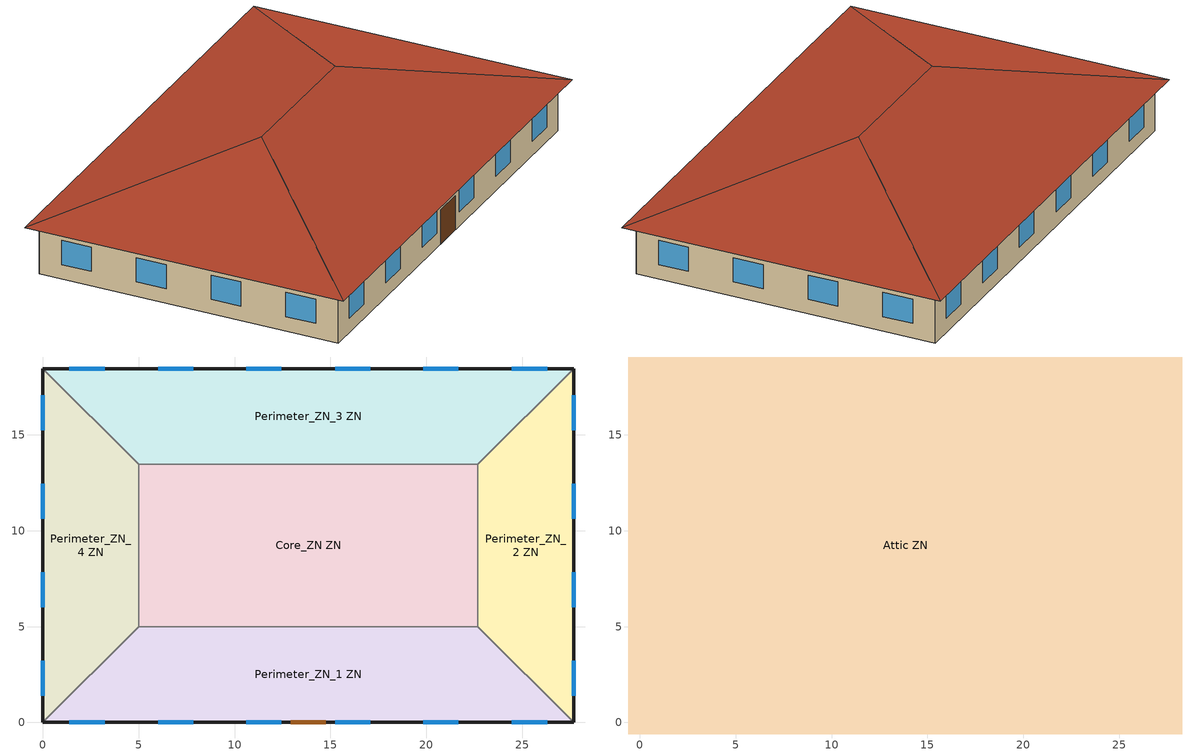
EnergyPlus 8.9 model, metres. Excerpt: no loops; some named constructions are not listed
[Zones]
Core_ZN ZN
 floor ground (Typical Insulated Carpeted 6in Slab Floor): 22.69,13.46 22.69,5 5,5 5,13.46 z0
 wall to Perimeter_ZN_2 ZN (Typical Interior Wall): 22.69,5 22.69,13.46 z0:3.05
 wall to Perimeter_ZN_3 ZN (Typical Interior Wall): 22.69,13.46 5,13.46 z0:3.05
 wall to Perimeter_ZN_1 ZN (Typical Interior Wall): 5,5 22.69,5 z0:3.05
 wall to Perimeter_ZN_4 ZN (Typical Interior Wall): 5,13.46 5,5 z0:3.05
Perimeter_ZN_1 ZN
 floor ground (Typical Insulated Carpeted 6in Slab Floor): 22.69,5 27.69,0 0,0 5,5 z0
 wall outside (Typical Insulated Wood Framed Exterior Wall R-11.24): 0,0 27.69,0 z0:3.05
 wall to Perimeter_ZN_2 ZN (Typical Interior Wall): 27.69,0 22.69,5 z0:3.05
 wall to Perimeter_ZN_4 ZN (Typical Interior Wall): 5,5 0,0 z0:3.05
 window (U 0.57 SHGC 0.49 Dbl Blue 6mm/6mm Air): 1.39,0 3.22,0 / 6.01,0 7.84,0 / 10.62,0 12.45,0 / 15.24,0 17.07,0 / 19.85,0 21.68,0 / 24.47,0 26.3,0 z0.9:2.42
 door (Typical Insulated Metal Door R-1.43): 12.93,0 14.76,0 z0:2.13
Perimeter_ZN_2 ZN
 floor ground (Typical Insulated Carpeted 6in Slab Floor): 27.69,18.46 27.69,0 22.69,5 22.69,13.46 z0
 wall outside (Typical Insulated Wood Framed Exterior Wall R-11.24): 27.69,0 27.69,18.46 z0:3.05
 wall to Perimeter_ZN_3 ZN (Typical Interior Wall): 27.69,18.46 22.69,13.46 z0:3.05
 window (U 0.57 SHGC 0.49 Dbl Blue 6mm/6mm Air): 27.69,1.39 27.69,3.22 / 27.69,6.01 27.69,7.84 / 27.69,10.62 27.69,12.45 / 27.69,15.24 27.69,17.07 z0.9:2.42
Perimeter_ZN_3 ZN
 floor ground (Typical Insulated Carpeted 6in Slab Floor): 27.69,18.46 22.69,13.46 5,13.46 0,18.46 z0
 wall outside (Typical Insulated Wood Framed Exterior Wall R-11.24): 27.69,18.46 0,18.46 z0:3.05
 wall to Perimeter_ZN_4 ZN (Typical Interior Wall): 0,18.46 5,13.46 z0:3.05
 window (U 0.57 SHGC 0.49 Dbl Blue 6mm/6mm Air): 26.3,18.46 24.47,18.46 / 21.68,18.46 19.85,18.46 / 17.07,18.46 15.24,18.46 / 12.45,18.46 10.62,18.46 / 7.84,18.46 6.01,18.46 / 3.22,18.46 1.39,18.46 z0.9:2.42
Perimeter_ZN_4 ZN
 floor ground (Typical Insulated Carpeted 6in Slab Floor): 0,18.46 5,13.46 5,5 0,0 z0
 wall outside (Typical Insulated Wood Framed Exterior Wall R-11.24): 0,18.46 0,0 z0:3.05
 window (U 0.57 SHGC 0.49 Dbl Blue 6mm/6mm Air): 0,17.07 0,15.24 / 0,12.45 0,10.62 / 0,7.84 0,6.01 / 0,3.22 0,1.39 z0.9:2.42
Attic ZN
 floor outside (Typical Insulated Exterior Mass Floor R-13.51): 28.29,19.06 28.29,-0.6 27.69,0 27.69,18.46 z3.05; 28.29,19.06 27.69,18.46 0,18.46 -0.6,19.06 z3.05; 27.69,0 28.29,-0.6 -0.6,-0.6 0,0 z3.05; -0.6,19.06 0,18.46 0,0 -0.6,-0.6 z3.05
 floor to Core_ZN ZN (Typical Interior Floor): 22.69,13.46 22.69,5 5,5 5,13.46 z3.05
 floor to Perimeter_ZN_2 ZN (Typical Interior Floor): 27.69,18.46 27.69,0 22.69,5 22.69,13.46 z3.05
 floor to Perimeter_ZN_3 ZN (Typical Interior Floor): 27.69,18.46 22.69,13.46 5,13.46 0,18.46 z3.05
 floor to Perimeter_ZN_1 ZN (Typical Interior Floor): 22.69,5 27.69,0 0,0 5,5 z3.05
 floor to Perimeter_ZN_4 ZN (Typical Interior Floor): 0,18.46 5,13.46 5,5 0,0 z3.05
 roof outside (Typical Wood Joist Attic Floor R-29.41): 18.46,9.23,6.33 28.29,-0.6,3.05 28.29,19.06,3.05; 18.46,9.23,6.33 28.29,19.06,3.05 -0.6,19.06,3.05 9.23,9.23,6.33; 9.23,9.23,6.33 -0.6,-0.6,3.05 28.29,-0.6,3.05 18.46,9.23,6.33; 9.23,9.23,6.33 -0.6,19.06,3.05 -0.6,-0.6,3.05
[MaterialProperty:GlazingSpectralData] Wavelength 1 {micron}=0.3; transmittance 1=0; front reflectance 1=0.04; back reflectance 1=0.04; Wavelength 2 {micron}=0.305; transmittance 2=0; front reflectance 2=0.04; back reflectance 2=0.04; Wavelength 3 {micron}=0.31; transmittance 3=0; front reflectance 3=0.04; back reflectance 3=0.04; Wavelength 4 {micron}=0.315; transmittance 4=0; front reflectance 4=0.04; back reflectance 4=0.04; Wavelength 5 {micron}=0.32; transmittance 5=0; front reflectance 5=0.04; back reflectance 5=0.04; Wavelength 6 {micron}=0.325; transmittance 6=0; front reflectance 6=0.04; back reflectance 6=0.04; Wavelength 7 {micron}=0.33; transmittance 7=0; front reflectance 7=0.04; back reflectance 7=0.04; Wavelength 8 {micron}=0.335; transmittance 8=0; front reflectance 8=0.04; back reflectance 8=0.04; Wavelength 9 {micron}=0.34; transmittance 9=0; front reflectance 9=0.04; back reflectance 9=0.04; Wavelength 10 {micron}=0.345; transmittance 10=0; front reflectance 10=0.04; back reflectance 10=0.04; Wavelength 11 {micron}=0.35; transmittance 11=0; front reflectance 11=0.04; back reflectance 11=0.04; Wavelength 12 {micron}=0.355; transmittance 12=0; front reflectance 12=0.04; back reflectance 12=0.04; Wavelength 13 {micron}=0.36; transmittance 13=0; front reflectance 13=0.04; back reflectance 13=0.04; Wavelength 14 {micron}=0.365; transmittance 14=0; front reflectance 14=0.04; back reflectance 14=0.04; Wavelength 15 {micron}=0.37; transmittance 15=0; front reflectance 15=0.04; back reflectance 15=0.04; Wavelength 16 {micron}=0.375; transmittance 16=0; front reflectance 16=0.04; back reflectance 16=0.04; Wavelength 17 {micron}=0.38; front reflectance 17=0.04; back reflectance 17=0.04; Wavelength 18 {micron}=0.385; front reflectance 18=0.04; back reflectance 18=0.04; Wavelength 19 {micron}=0.39; front reflectance 19=0.04; back reflectance 19=0.04; Wavelength 20 {micron}=0.395; transmittance 20=0.001; front reflectance 20=0.04; back reflectance 20=0.04; Wavelength 21 {micron}=0.4; front reflectance 21=0.04; back reflectance 21=0.04; Wavelength 22 {micron}=0.405; front reflectance 22=0.04; back reflectance 22=0.04; Wavelength 23 {micron}=0.41; front reflectance 23=0.04; back reflectance 23=0.04; Wavelength 24 {micron}=0.415; Wavelength 25 {micron}=0.42; Wavelength 26 {micron}=0.425; front reflectance 26=0.041; back reflectance 26=0.041; Wavelength 27 {micron}=0.43; Wavelength 28 {micron}=0.435; Wavelength 29 {micron}=0.44; Wavelength 30 {micron}=0.445; Wavelength 31 {micron}=0.45; Wavelength 32 {micron}=0.455; Wavelength 33 {micron}=0.46; Wavelength 34 {micron}=0.465; Wavelength 35 {micron}=0.47; Wavelength 36 {micron}=0.475; Wavelength 37 {micron}=0.48; Wavelength 38 {micron}=0.485; Wavelength 39 {micron}=0.49; Wavelength 40 {micron}=0.495; Wavelength 41 {micron}=0.5; Wavelength 42 {micron}=0.505; Wavelength 43 {micron}=0.51; Wavelength 44 {micron}=0.515; Wavelength 45 {micron}=0.52; Wavelength 46 {micron}=0.525; Wavelength 47 {micron}=0.53; Wavelength 48 {micron}=0.535; Wavelength 49 {micron}=0.54; Wavelength 50 {micron}=0.545; Wavelength 51 {micron}=0.55; Wavelength 52 {micron}=0.555; Wavelength 53 {micron}=0.56; Wavelength 54 {micron}=0.565; Wavelength 55 {micron}=0.57; Wavelength 56 {micron}=0.575; Wavelength 57 {micron}=0.58; Wavelength 58 {micron}=0.585; Wavelength 59 {micron}=0.59; Wavelength 60 {micron}=0.595; Wavelength 61 {micron}=0.6; Wavelength 62 {micron}=0.605; Wavelength 63 {micron}=0.61; Wavelength 64 {micron}=0.615; Wavelength 65 {micron}=0.62; Wavelength 66 {micron}=0.625; Wavelength 67 {micron}=0.63; Wavelength 68 {micron}=0.635; Wavelength 69 {micron}=0.64; Wavelength 70 {micron}=0.645; Wavelength 71 {micron}=0.65; Wavelength 72 {micron}=0.655; Wavelength 73 {micron}=0.66; Wavelength 74 {micron}=0.665; Wavelength 75 {micron}=0.67; Wavelength 76 {micron}=0.675; Wavelength 77 {micron}=0.68; Wavelength 78 {micron}=0.685; Wavelength 79 {micron}=0.69; Wavelength 80 {micron}=0.695; Wavelength 81 {micron}=0.7; Wavelength 82 {micron}=0.705; Wavelength 83 {micron}=0.71; Wavelength 84 {micron}=0.715; Wavelength 85 {micron}=0.72; Wavelength 86 {micron}=0.725; Wavelength 87 {micron}=0.73; Wavelength 88 {micron}=0.735; Wavelength 89 {micron}=0.74; Wavelength 90 {micron}=0.745; Wavelength 91 {micron}=0.75; Wavelength 92 {micron}=0.755; Wavelength 93 {micron}=0.76; Wavelength 94 {micron}=0.765; Wavelength 95 {micron}=0.77; Wavelength 96 {micron}=0.775; Wavelength 97 {micron}=0.78; Wavelength 98 {micron}=0.785; Wavelength 99 {micron}=0.79; Wavelength 100 {micron}=0.795; Wavelength 101 {micron}=0.8; Wavelength 102 {micron}=0.805; Wavelength 103 {micron}=0.81; Wavelength 104 {micron}=0.815; Wavelength 105 {micron}=0.82; Wavelength 106 {micron}=0.825; Wavelength 107 {micron}=0.83; Wavelength 108 {micron}=0.835; Wavelength 109 {micron}=0.84; Wavelength 110 {micron}=0.845; Wavelength 111 {micron}=0.85; Wavelength 112 {micron}=0.855; Wavelength 113 {micron}=0.86; Wavelength 114 {micron}=0.865; Wavelength 115 {micron}=0.87; Wavelength 116 {micron}=0.875; Wavelength 117 {micron}=0.88; front reflectance 117=0.063; back reflectance 117=0.063; Wavelength 118 {micron}=0.885; front reflectance 118=0.063; back reflectance 118=0.063; Wavelength 119 {micron}=0.89; Wavelength 120 {micron}=0.895; Wavelength 121 {micron}=0.9; Wavelength 122 {micron}=0.905; front reflectance 122=0.062; back reflectance 122=0.062; Wavelength 123 {micron}=0.91; Wavelength 124 {micron}=0.915; Wavelength 125 {micron}=0.92; Wavelength 126 {micron}=0.925; Wavelength 127 {micron}=0.93; Wavelength 128 {micron}=0.935; Wavelength 129 {micron}=0.94; Wavelength 130 {micron}=0.945; Wavelength 131 {micron}=0.95; Wavelength 132 {micron}=0.955; Wavelength 133 {micron}=0.96; Wavelength 134 {micron}=0.965; Wavelength 135 {micron}=0.97; Wavelength 136 {micron}=0.975; Wavelength 137 {micron}=0.98; Wavelength 138 {micron}=0.985; Wavelength 139 {micron}=0.99; Wavelength 140 {micron}=0.995; Wavelength 141 {micron}=1; Wavelength 142 {micron}=1.005; Wavelength 143 {micron}=1.01; Wavelength 144 {micron}=1.015; Wavelength 145 {micron}=1.02; Wavelength 146 {micron}=1.025; Wavelength 147 {micron}=1.03; Wavelength 148 {micron}=1.035; Wavelength 149 {micron}=1.04; Wavelength 150 {micron}=1.045; Wavelength 151 {micron}=1.05; Wavelength 152 {micron}=1.055; Wavelength 153 {micron}=1.06; Wavelength 154 {micron}=1.065; Wavelength 155 {micron}=1.07; Wavelength 156 {micron}=1.075; Wavelength 157 {micron}=1.08; Wavelength 158 {micron}=1.085; Wavelength 159 {micron}=1.09; Wavelength 160 {micron}=1.095; Wavelength 161 {micron}=1.1; Wavelength 162 {micron}=1.105; Wavelength 163 {micron}=1.11; Wavelength 164 {micron}=1.115; Wavelength 165 {micron}=1.12; front reflectance 165=0.062; back reflectance 165=0.062; Wavelength 166 {micron}=1.125; Wavelength 167 {micron}=1.13; front reflectance 167=0.063; back reflectance 167=0.063; Wavelength 168 {micron}=1.135; Wavelength 169 {micron}=1.14; Wavelength 170 {micron}=1.145; Wavelength 171 {micron}=1.15; front reflectance 171=0.065; back reflectance 171=0.065; Wavelength 172 {micron}=1.155; front reflectance 172=0.065; back reflectance 172=0.065; Wavelength 173 {micron}=1.16; front reflectance 173=0.065; back reflectance 173=0.065; Wavelength 174 {micron}=1.165; transmittance 174=0.63; front reflectance 174=0.065; back reflectance 174=0.065; Wavelength 175 {micron}=1.17; transmittance 175=0.627; front reflectance 175=0.065; back reflectance 175=0.065; Wavelength 176 {micron}=1.175; transmittance 176=0.624; front reflectance 176=0.065; back reflectance 176=0.065; Wavelength 177 {micron}=1.18; transmittance 177=0.618; front reflectance 177=0.065; back reflectance 177=0.065; Wavelength 178 {micron}=1.185; transmittance 178=0.611; front reflectance 178=0.064; back reflectance 178=0.064; Wavelength 179 {micron}=1.19; transmittance 179=0.601; front reflectance 179=0.064; back reflectance 179=0.064; Wavelength 180 {micron}=1.195; transmittance 180=0.6; front reflectance 180=0.064; back reflectance 180=0.064; Wavelength 181 {micron}=1.2; transmittance 181=0.605; front reflectance 181=0.064; back reflectance 181=0.064; Wavelength 182 {micron}=1.205; transmittance 182=0.611; front reflectance 182=0.064; back reflectance 182=0.064; Wavelength 183 {micron}=1.21; transmittance 183=0.619; front reflectance 183=0.065; back reflectance 183=0.065; Wavelength 184 {micron}=1.215; transmittance 184=0.625; front reflectance 184=0.065; back reflectance 184=0.065; Wavelength 185 {micron}=1.22; transmittance 185=0.634; front reflectance 185=0.065; back reflectance 185=0.065; Wavelength 186 {micron}=1.225; transmittance 186=0.64; front reflectance 186=0.066; back reflectance 186=0.066; Wavelength 187 {micron}=1.23; transmittance 187=0.644; front reflectance 187=0.066; back reflectance 187=0.066; Wavelength 188 {micron}=1.235; transmittance 188=0.647; front reflectance 188=0.066; back reflectance 188=0.066; Wavelength 189 {micron}=1.24; transmittance 189=0.65; front reflectance 189=0.066; back reflectance 189=0.066; Wavelength 190 {micron}=1.245; transmittance 190=0.653; front reflectance 190=0.066; back reflectance 190=0.066; Wavelength 191 {micron}=1.25; transmittance 191=0.656; front reflectance 191=0.066; back reflectance 191=0.066; Wavelength 192 {micron}=1.255; transmittance 192=0.658; front reflectance 192=0.066; back reflectance 192=0.066; Wavelength 193 {micron}=1.26; transmittance 193=0.661; front reflectance 193=0.066; back reflectance 193=0.066; Wavelength 194 {micron}=1.265; transmittance 194=0.662; front reflectance 194=0.066; back reflectance 194=0.066; Wavelength 195 {micron}=1.27; transmittance 195=0.667; front reflectance 195=0.067; back reflectance 195=0.067; Wavelength 196 {micron}=1.275; transmittance 196=0.668; front reflectance 196=0.067; back reflectance 196=0.067; Wavelength 197 {micron}=1.28; transmittance 197=0.671; front reflectance 197=0.067; back reflectance 197=0.067; Wavelength 198 {micron}=1.285; transmittance 198=0.675; front reflectance 198=0.067; back reflectance 198=0.067; Wavelength 199 {micron}=1.29; transmittance 199=0.678; front reflectance 199=0.067; back reflectance 199=0.067; Wavelength 200 {micron}=1.295; transmittance 200=0.679; front reflectance 200=0.067; back reflectance 200=0.067; Wavelength 201 {micron}=1.3; transmittance 201=0.682; front reflectance 201=0.067; back reflectance 201=0.067; Wavelength 202 {micron}=1.305; transmittance 202=0.684; front reflectance 202=0.067; back reflectance 202=0.067; Wavelength 203 {micron}=1.31; transmittance 203=0.687; front reflectance 203=0.067; back reflectance 203=0.067; Wavelength 204 {micron}=1.315; transmittance 204=0.689; front reflectance 204=0.068; back reflectance 204=0.068; Wavelength 205 {micron}=1.32; transmittance 205=0.692; front reflectance 205=0.068; back reflectance 205=0.068; Wavelength 206 {micron}=1.325; transmittance 206=0.693; front reflectance 206=0.068; back reflectance 206=0.068; Wavelength 207 {micron}=1.33; transmittance 207=0.695; front reflectance 207=0.068; back reflectance 207=0.068; Wavelength 208 {micron}=1.335; transmittance 208=0.697; front reflectance 208=0.068; back reflectance 208=0.068; Wavelength 209 {micron}=1.34; transmittance 209=0.698; front reflectance 209=0.068; back reflectance 209=0.068; Wavelength 210 {micron}=1.345; transmittance 210=0.698; front reflectance 210=0.068; back reflectance 210=0.068; Wavelength 211 {micron}=1.35; transmittance 211=0.698; front reflectance 211=0.068; back reflectance 211=0.068; Wavelength 212 {micron}=1.355; transmittance 212=0.695; front reflectance 212=0.068; back reflectance 212=0.068; Wavelength 213 {micron}=1.36; transmittance 213=0.692; front reflectance 213=0.068; back reflectance 213=0.068; Wavelength 214 {micron}=1.365; transmittance 214=0.692; front reflectance 214=0.068; back reflectance 214=0.068; Wavelength 215 {micron}=1.37; transmittance 215=0.687; front reflectance 215=0.067; back reflectance 215=0.067; Wavelength 216 {micron}=1.375; transmittance 216=0.682; front reflectance 216=0.067; back reflectance 216=0.067; Wavelength 217 {micron}=1.38; transmittance 217=0.676; front reflectance 217=0.067; back reflectance 217=0.067; Wavelength 218 {micron}=1.385; transmittance 218=0.678; front reflectance 218=0.067; back reflectance 218=0.067; Wavelength 219 {micron}=1.39; transmittance 219=0.676; front reflectance 219=0.067; back reflectance 219=0.067; Wavelength 220 {micron}=1.395; transmittance 220=0.675; front reflectance 220=0.067; back reflectance 220=0.067; Wavelength 221 {micron}=1.4; transmittance 221=0.676; front reflectance 221=0.067; back reflectance 221=0.067; Wavelength 222 {micron}=1.405; transmittance 222=0.675; front reflectance 222=0.067; back reflectance 222=0.067; Wavelength 223 {micron}=1.41; transmittance 223=0.671; front reflectance 223=0.067; back reflectance 223=0.067; Wavelength 224 {micron}=1.415; transmittance 224=0.67; front reflectance 224=0.067; back reflectance 224=0.067; Wavelength 225 {micron}=1.42; transmittance 225=0.673; front reflectance 225=0.067; back reflectance 225=0.067; Wavelength 226 {micron}=1.425; transmittance 226=0.671; front reflectance 226=0.067; back reflectance 226=0.067; Wavelength 227 {micron}=1.43; transmittance 227=0.668; front reflectance 227=0.067; back reflectance 227=0.067; Wavelength 228 {micron}=1.435; transmittance 228=0.67; front reflectance 228=0.067; back reflectance 228=0.067; Wavelength 229 {micron}=1.44; transmittance 229=0.67; front reflectance 229=0.067; back reflectance 229=0.067; Wavelength 230 {micron}=1.445; transmittance 230=0.668; front reflectance 230=0.067; back reflectance 230=0.067; Wavelength 231 {micron}=1.45; transmittance 231=0.67; front reflectance 231=0.067; back reflectance 231=0.067; Wavelength 232 {micron}=1.455; transmittance 232=0.67; front reflectance 232=0.067; back reflectance 232=0.067; Wavelength 233 {micron}=1.46; transmittance 233=0.673; front reflectance 233=0.067; back reflectance 233=0.067; Wavelength 234 {micron}=1.465; transmittance 234=0.676; front reflectance 234=0.067; back reflectance 234=0.067; Wavelength 235 {micron}=1.47; transmittance 235=0.681; front reflectance 235=0.067; back reflectance 235=0.067; Wavelength 236 {micron}=1.475; transmittance 236=0.684; front reflectance 236=0.067; back reflectance 236=0.067; Wavelength 237 {micron}=1.48; transmittance 237=0.689; front reflectance 237=0.068; back reflectance 237=0.068; Wavelength 238 {micron}=1.485; transmittance 238=0.69; front reflectance 238=0.068; back reflectance 238=0.068; Wavelength 239 {micron}=1.49; transmittance 239=0.695; front reflectance 239=0.068; back reflectance 239=0.068; Wavelength 240 {micron}=1.495; transmittance 240=0.698; front reflectance 240=0.068; back reflectance 240=0.068; Wavelength 241 {micron}=1.5; transmittance 241=0.703; front reflectance 241=0.068; back reflectance 241=0.068; Wavelength 242 {micron}=1.505; transmittance 242=0.706; front reflectance 242=0.068; back reflectance 242=0.068; Wavelength 243 {micron}=1.51; transmittance 243=0.711; front reflectance 243=0.068; back reflectance 243=0.068; Wavelength 244 {micron}=1.515; transmittance 244=0.714; front reflectance 244=0.069; back reflectance 244=0.069; Wavelength 245 {micron}=1.52; transmittance 245=0.718; front reflectance 245=0.069; back reflectance 245=0.069; Wavelength 246 {micron}=1.525; transmittance 246=0.719; front reflectance 246=0.069; back reflectance 246=0.069; Wavelength 247 {micron}=1.53; transmittance 247=0.724; front reflectance 247=0.069; back reflectance 247=0.069; Wavelength 248 {micron}=1.535; transmittance 248=0.724; front reflectance 248=0.069; back reflectance 248=0.069; Wavelength 249 {micron}=1.54; transmittance 249=0.728; front reflectance 249=0.069; back reflectance 249=0.069; Wavelength 250 {micron}=1.545; transmittance 250=0.728; front reflectance 250=0.069; back reflectance 250=0.069; Wavelength 251 {micron}=1.55; transmittance 251=0.728; front reflectance 251=0.069; back reflectance 251=0.069; Wavelength 252 {micron}=1.555; transmittance 252=0.728; front reflectance 252=0.069; back reflectance 252=0.069; Wavelength 253 {micron}=1.56; transmittance 253=0.728; front reflectance 253=0.069; back reflectance 253=0.069; Wavelength 254 {micron}=1.565; transmittance 254=0.728; front reflectance 254=0.069; back reflectance 254=0.069; Wavelength 255 {micron}=1.57; transmittance 255=0.728; front reflectance 255=0.069; back reflectance 255=0.069; Wavelength 256 {micron}=1.575; transmittance 256=0.728; front reflectance 256=0.069; back reflectance 256=0.069; Wavelength 257 {micron}=1.58; transmittance 257=0.729; front reflectance 257=0.069; back reflectance 257=0.069; Wavelength 258 {micron}=1.585; transmittance 258=0.731; front reflectance 258=0.069; back reflectance 258=0.069; Wavelength 259 {micron}=1.59; transmittance 259=0.733; front reflectance 259=0.069; back reflectance 259=0.069; Wavelength 260 {micron}=1.595; transmittance 260=0.735; front reflectance 260=0.069; back reflectance 260=0.069; Wavelength 261 {micron}=1.6; transmittance 261=0.736; front reflectance 261=0.069; back reflectance 261=0.069; Wavelength 262 {micron}=1.605; transmittance 262=0.738; front reflectance 262=0.07; back reflectance 262=0.07; Wavelength 263 {micron}=1.61; transmittance 263=0.74; front reflectance 263=0.07; back reflectance 263=0.07; Wavelength 264 {micron}=1.615; transmittance 264=0.741; front reflectance 264=0.07; back reflectance 264=0.07; Wavelength 265 {micron}=1.62; transmittance 265=0.741; front reflectance 265=0.07; back reflectance 265=0.07; Wavelength 266 {micron}=1.625; transmittance 266=0.741; front reflectance 266=0.07; back reflectance 266=0.07; Wavelength 267 {micron}=1.63; transmittance 267=0.741; front reflectance 267=0.07; back reflectance 267=0.07; Wavelength 268 {micron}=1.635; transmittance 268=0.741; front reflectance 268=0.07; back reflectance 268=0.07; Wavelength 269 {micron}=1.64; transmittance 269=0.741; front reflectance 269=0.07; back reflectance 269=0.07; Wavelength 270 {micron}=1.645; transmittance 270=0.743; front reflectance 270=0.07; back reflectance 270=0.07; Wavelength 271 {micron}=1.65; transmittance 271=0.741; front reflectance 271=0.07; back reflectance 271=0.07; Wavelength 272 {micron}=1.655; transmittance 272=0.74; front reflectance 272=0.07; back reflectance 272=0.07; Wavelength 273 {micron}=1.66; transmittance 273=0.736; front reflectance 273=0.069; back reflectance 273=0.069; Wavelength 274 {micron}=1.665; transmittance 274=0.735; front reflectance 274=0.069; back reflectance 274=0.069; Wavelength 275 {micron}=1.67; transmittance 275=0.724; front reflectance 275=0.069; back reflectance 275=0.069; Wavelength 276 {micron}=1.675; transmittance 276=0.716; front reflectance 276=0.069; back reflectance 276=0.069; Wavelength 277 {micron}=1.68; transmittance 277=0.698; front reflectance 277=0.068; back reflectance 277=0.068; Wavelength 278 {micron}=1.685; transmittance 278=0.673; front reflectance 278=0.067; back reflectance 278=0.067; Wavelength 279 {micron}=1.69; transmittance 279=0.608; front reflectance 279=0.064; back reflectance 279=0.064; Wavelength 280 {micron}=1.695; transmittance 280=0.574; front reflectance 280=0.063; back reflectance 280=0.063; Wavelength 281 {micron}=1.7; transmittance 281=0.521; front reflectance 281=0.061; back reflectance 281=0.061; Wavelength 282 {micron}=1.705; transmittance 282=0.493; front reflectance 282=0.06; back reflectance 282=0.06; Wavelength 283 {micron}=1.71; transmittance 283=0.499; front reflectance 283=0.06; back reflectance 283=0.06; Wavelength 284 {micron}=1.715; transmittance 284=0.507; front reflectance 284=0.06; back reflectance 284=0.06; Wavelength 285 {micron}=1.72; transmittance 285=0.512; front reflectance 285=0.06; back reflectance 285=0.06; Wavelength 286 {micron}=1.725; transmittance 286=0.526; front reflectance 286=0.061; back reflectance 286=0.061; Wavelength 287 {micron}=1.73; transmittance 287=0.548; front reflectance 287=0.062; back reflectance 287=0.062; Wavelength 288 {micron}=1.735; transmittance 288=0.546; front reflectance 288=0.062; back reflectance 288=0.062; Wavelength 289 {micron}=1.74; transmittance 289=0.533; front reflectance 289=0.061; back reflectance 289=0.061; Wavelength 290 {micron}=1.745; transmittance 290=0.527; front reflectance 290=0.061; back reflectance 290=0.061; Wavelength 291 {micron}=1.75; transmittance 291=0.522; front reflectance 291=0.061; back reflectance 291=0.061; Wavelength 292 {micron}=1.755; transmittance 292=0.53; front reflectance 292=0.061; back reflectance 292=0.061; Wavelength 293 {micron}=1.76; transmittance 293=0.552; front reflectance 293=0.062; back reflectance 293=0.062; Wavelength 294 {micron}=1.765; transmittance 294=0.568; front reflectance 294=0.063; back reflectance 294=0.063; Wavelength 295 {micron}=1.77; transmittance 295=0.589; front reflectance 295=0.064; back reflectance 295=0.064; Wavelength 296 {micron}=1.775; transmittance 296=0.6; front reflectance 296=0.064; back reflectance 296=0.064; Wavelength 297 {micron}=1.78; transmittance 297=0.619; front reflectance 297=0.065; back reflectance 297=0.065; Wavelength 298 {micron}=1.785; transmittance 298=0.625; front reflectance 298=0.065; back reflectance 298=0.065; Wavelength 299 {micron}=1.79; transmittance 299=0.63; front reflectance 299=0.065; back reflectance 299=0.065; Wavelength 300 {micron}=1.795; transmittance 300=0.632; front reflectance 300=0.065; back reflectance 300=0.065; Wavelength 301 {micron}=1.8; transmittance 301=0.635; front reflectance 301=0.065; back reflectance 301=0.065; Wavelength 302 {micron}=1.805; transmittance 302=0.637; front reflectance 302=0.065; back reflectance 302=0.065; Wavelength 303 {micron}=1.81; transmittance 303=0.638; front reflectance 303=0.066; back reflectance 303=0.066; Wavelength 304 {micron}=1.815; transmittance 304=0.638; front reflectance 304=0.066; back reflectance 304=0.066; Wavelength 305 {micron}=1.82; transmittance 305=0.638; front reflectance 305=0.066; back reflectance 305=0.066; Wavelength 306 {micron}=1.825; transmittance 306=0.64; front reflectance 306=0.066; back reflectance 306=0.066; Wavelength 307 {micron}=1.83; transmittance 307=0.646; front reflectance 307=0.066; back reflectance 307=0.066; Wavelength 308 {micron}=1.835; transmittance 308=0.649; front reflectance 308=0.066; back reflectance 308=0.066; Wavelength 309 {micron}=1.84; transmittance 309=0.656; front reflectance 309=0.066; back reflectance 309=0.066; Wavelength 310 {micron}=1.845; transmittance 310=0.658; front reflectance 310=0.066; back reflectance 310=0.066; Wavelength 311 {micron}=1.85; transmittance 311=0.667; front reflectance 311=0.067; back reflectance 311=0.067; Wavelength 312 {micron}=1.855; transmittance 312=0.673; front reflectance 312=0.067; back reflectance 312=0.067; Wavelength 313 {micron}=1.86; transmittance 313=0.681; front reflectance 313=0.067; back reflectance 313=0.067; Wavelength 314 {micron}=1.865; transmittance 314=0.681; front reflectance 314=0.067; back reflectance 314=0.067; Wavelength 315 {micron}=1.87; transmittance 315=0.684; front reflectance 315=0.067; back reflectance 315=0.067; Wavelength 316 {micron}=1.875; transmittance 316=0.687; front reflectance 316=0.067; back reflectance 316=0.067; Wavelength 317 {micron}=1.88; transmittance 317=0.687; front reflectance 317=0.067; back reflectance 317=0.067; Wavelength 318 {micron}=1.885; transmittance 318=0.685; front reflectance 318=0.067; back reflectance 318=0.067; Wavelength 319 {micron}=1.89; transmittance 319=0.685; front reflectance 319=0.067; back reflectance 319=0.067; Wavelength 320 {micron}=1.895; transmittance 320=0.685; front reflectance 320=0.067; back reflectance 320=0.067; Wavelength 321 {micron}=1.9; transmittance 321=0.689; front reflectance 321=0.068; back reflectance 321=0.068; Wavelength 322 {micron}=1.905; transmittance 322=0.682; front reflectance 322=0.067; back reflectance 322=0.067; Wavelength 323 {micron}=1.91; transmittance 323=0.682; front reflectance 323=0.067; back reflectance 323=0.067; Wavelength 324 {micron}=1.915; transmittance 324=0.679; front reflectance 324=0.067; back reflectance 324=0.067; Wavelength 325 {micron}=1.92; transmittance 325=0.681; front reflectance 325=0.067; back reflectance 325=0.067; Wavelength 326 {micron}=1.925; transmittance 326=0.678; front reflectance 326=0.067; back reflectance 326=0.067; Wavelength 327 {micron}=1.93; transmittance 327=0.679; front reflectance 327=0.067; back reflectance 327=0.067; Wavelength 328 {micron}=1.935; transmittance 328=0.679; front reflectance 328=0.067; back reflectance 328=0.067; Wavelength 329 {micron}=1.94; transmittance 329=0.679; front reflectance 329=0.067; back reflectance 329=0.067; Wavelength 330 {micron}=1.945; transmittance 330=0.681; front reflectance 330=0.067; back reflectance 330=0.067; Wavelength 331 {micron}=1.95; transmittance 331=0.684; front reflectance 331=0.067; back reflectance 331=0.067; Wavelength 332 {micron}=1.955; transmittance 332=0.685; front reflectance 332=0.067; back reflectance 332=0.067; Wavelength 333 {micron}=1.96; transmittance 333=0.687; front reflectance 333=0.067; back reflectance 333=0.067; Wavelength 334 {micron}=1.965; transmittance 334=0.685; front reflectance 334=0.067; back reflectance 334=0.067; Wavelength 335 {micron}=1.97; transmittance 335=0.685; front reflectance 335=0.067; back reflectance 335=0.067; Wavelength 336 {micron}=1.975; transmittance 336=0.687; front reflectance 336=0.067; back reflectance 336=0.067; Wavelength 337 {micron}=1.98; transmittance 337=0.684; front reflectance 337=0.067; back reflectance 337=0.067; Wavelength 338 {micron}=1.985; transmittance 338=0.684; front reflectance 338=0.067; back reflectance 338=0.067; Wavelength 339 {micron}=1.99; transmittance 339=0.682; front reflectance 339=0.067; back reflectance 339=0.067; Wavelength 340 {micron}=1.995; transmittance 340=0.681; front reflectance 340=0.067; back reflectance 340=0.067; Wavelength 341 {micron}=2; transmittance 341=0.678; front reflectance 341=0.067; back reflectance 341=0.067; Wavelength 342 {micron}=2.005; transmittance 342=0.673; front reflectance 342=0.067; back reflectance 342=0.067; Wavelength 343 {micron}=2.01; transmittance 343=0.662; front reflectance 343=0.066; back reflectance 343=0.066; Wavelength 344 {micron}=2.015; transmittance 344=0.655; front reflectance 344=0.066; back reflectance 344=0.066; Wavelength 345 {micron}=2.02; transmittance 345=0.646; front reflectance 345=0.066; back reflectance 345=0.066; Wavelength 346 {micron}=2.025; transmittance 346=0.638; front reflectance 346=0.066; back reflectance 346=0.066; Wavelength 347 {micron}=2.03; transmittance 347=0.63; front reflectance 347=0.065; back reflectance 347=0.065; Wavelength 348 {micron}=2.035; transmittance 348=0.622; front reflectance 348=0.065; back reflectance 348=0.065; Wavelength 349 {micron}=2.04; transmittance 349=0.614; front reflectance 349=0.065; back reflectance 349=0.065; Wavelength 350 {micron}=2.045; transmittance 350=0.608; front reflectance 350=0.064; back reflectance 350=0.064; Wavelength 351 {micron}=2.05; transmittance 351=0.598; front reflectance 351=0.064; back reflectance 351=0.064; Wavelength 352 {micron}=2.055; transmittance 352=0.593; front reflectance 352=0.064; back reflectance 352=0.064; Wavelength 353 {micron}=2.06; transmittance 353=0.582; front reflectance 353=0.063; back reflectance 353=0.063; Wavelength 354 {micron}=2.065; transmittance 354=0.575; front reflectance 354=0.063; back reflectance 354=0.063; Wavelength 355 {micron}=2.07; transmittance 355=0.569; front reflectance 355=0.063; back reflectance 355=0.063; Wavelength 356 {micron}=2.075; transmittance 356=0.568; front reflectance 356=0.063; back reflectance 356=0.063; Wavelength 357 {micron}=2.08; transmittance 357=0.565; front reflectance 357=0.063; back reflectance 357=0.063; Wavelength 358 {micron}=2.085; transmittance 358=0.565; front reflectance 358=0.063; back reflectance 358=0.063; Wavelength 359 {micron}=2.09; transmittance 359=0.566; front reflectance 359=0.063; back reflectance 359=0.063; Wavelength 360 {micron}=2.095; transmittance 360=0.566; front reflectance 360=0.063; back reflectance 360=0.063; Wavelength 361 {micron}=2.1; transmittance 361=0.57; front reflectance 361=0.063; back reflectance 361=0.063; Wavelength 362 {micron}=2.105; transmittance 362=0.571; front reflectance 362=0.063; back reflectance 362=0.063; Wavelength 363 {micron}=2.11; transmittance 363=0.575; front reflectance 363=0.063; back reflectance 363=0.063; Wavelength 364 {micron}=2.115; transmittance 364=0.577; front reflectance 364=0.063; back reflectance 364=0.063; Wavelength 365 {micron}=2.12; transmittance 365=0.581; front reflectance 365=0.063; back reflectance 365=0.063; Wavelength 366 {micron}=2.125; transmittance 366=0.582; front reflectance 366=0.063; back reflectance 366=0.063; Wavelength 367 {micron}=2.13; transmittance 367=0.582; front reflectance 367=0.063; back reflectance 367=0.063; Wavelength 368 {micron}=2.135; transmittance 368=0.581; front reflectance 368=0.063; back reflectance 368=0.063; Wavelength 369 {micron}=2.14; transmittance 369=0.582; front reflectance 369=0.063; back reflectance 369=0.063; Wavelength 370 {micron}=2.145; transmittance 370=0.583; front reflectance 370=0.063; back reflectance 370=0.063; Wavelength 371 {micron}=2.15; transmittance 371=0.586; front reflectance 371=0.063; back reflectance 371=0.063; Wavelength 372 {micron}=2.155; transmittance 372=0.585; front reflectance 372=0.063; back reflectance 372=0.063; Wavelength 373 {micron}=2.16; transmittance 373=0.585; front reflectance 373=0.063; back reflectance 373=0.063; Wavelength 374 {micron}=2.165; transmittance 374=0.585; front reflectance 374=0.063; back reflectance 374=0.063; Wavelength 375 {micron}=2.17; transmittance 375=0.585; front reflectance 375=0.063; back reflectance 375=0.063; Wavelength 376 {micron}=2.175; transmittance 376=0.585; front reflectance 376=0.063; back reflectance 376=0.063; Wavelength 377 {micron}=2.18; transmittance 377=0.583; front reflectance 377=0.063; back reflectance 377=0.063; Wavelength 378 {micron}=2.185; transmittance 378=0.581; front reflectance 378=0.063; back reflectance 378=0.063; Wavelength 379 {micron}=2.19; transmittance 379=0.573; front reflectance 379=0.063; back reflectance 379=0.063; Wavelength 380 {micron}=2.195; transmittance 380=0.569; front reflectance 380=0.063; back reflectance 380=0.063; Wavelength 381 {micron}=2.2; transmittance 381=0.56; front reflectance 381=0.062; back reflectance 381=0.062; Wavelength 382 {micron}=2.205; transmittance 382=0.556; front reflectance 382=0.062; back reflectance 382=0.062; Wavelength 383 {micron}=2.21; transmittance 383=0.551; front reflectance 383=0.062; back reflectance 383=0.062; Wavelength 384 {micron}=2.215; transmittance 384=0.545; front reflectance 384=0.062; back reflectance 384=0.062; Wavelength 385 {micron}=2.22; transmittance 385=0.532; front reflectance 385=0.061; back reflectance 385=0.061; Wavelength 386 {micron}=2.225; transmittance 386=0.521; front reflectance 386=0.061; back reflectance 386=0.061; Wavelength 387 {micron}=2.23; transmittance 387=0.505; front reflectance 387=0.06; back reflectance 387=0.06; Wavelength 388 {micron}=2.235; transmittance 388=0.486; front reflectance 388=0.059; back reflectance 388=0.059; Wavelength 389 {micron}=2.24; transmittance 389=0.456; front reflectance 389=0.058; back reflectance 389=0.058; Wavelength 390 {micron}=2.245; transmittance 390=0.429; front reflectance 390=0.057; back reflectance 390=0.057; Wavelength 391 {micron}=2.25; transmittance 391=0.375; front reflectance 391=0.055; back reflectance 391=0.055; Wavelength 392 {micron}=2.255; transmittance 392=0.33; front reflectance 392=0.053; back reflectance 392=0.053; Wavelength 393 {micron}=2.26; transmittance 393=0.263; front reflectance 393=0.051; back reflectance 393=0.051; Wavelength 394 {micron}=2.265; transmittance 394=0.22; front reflectance 394=0.049; back reflectance 394=0.049; Wavelength 395 {micron}=2.27; transmittance 395=0.167; front reflectance 395=0.047; back reflectance 395=0.047; Wavelength 396 {micron}=2.275; transmittance 396=0.142; front reflectance 396=0.046; back reflectance 396=0.046; Wavelength 397 {micron}=2.28; transmittance 397=0.111; front reflectance 397=0.044; back reflectance 397=0.044; Wavelength 398 {micron}=2.285; transmittance 398=0.093; front reflectance 398=0.044; back reflectance 398=0.044; Wavelength 399 {micron}=2.29; transmittance 399=0.076; front reflectance 399=0.043; back reflectance 399=0.043; Wavelength 400 {micron}=2.295; transmittance 400=0.063; front reflectance 400=0.043; back reflectance 400=0.043; Wavelength 401 {micron}=2.3; transmittance 401=0.052; front reflectance 401=0.042; back reflectance 401=0.042; Wavelength 402 {micron}=2.305; transmittance 402=0.049; front reflectance 402=0.042; back reflectance 402=0.042; Wavelength 403 {micron}=2.31; transmittance 403=0.057; front reflectance 403=0.042; back reflectance 403=0.042; Wavelength 404 {micron}=2.315; transmittance 404=0.068; front reflectance 404=0.043; back reflectance 404=0.043; Wavelength 405 {micron}=2.32; transmittance 405=0.084; front reflectance 405=0.043; back reflectance 405=0.043; Wavelength 406 {micron}=2.325; transmittance 406=0.089; front reflectance 406=0.044; back reflectance 406=0.044; Wavelength 407 {micron}=2.33; transmittance 407=0.097; front reflectance 407=0.044; back reflectance 407=0.044; Wavelength 408 {micron}=2.335; transmittance 408=0.099; front reflectance 408=0.044; back reflectance 408=0.044; Wavelength 409 {micron}=2.34; transmittance 409=0.1; front reflectance 409=0.044; back reflectance 409=0.044; Wavelength 410 {micron}=2.345; transmittance 410=0.1; front reflectance 410=0.044; back reflectance 410=0.044; Wavelength 411 {micron}=2.35; transmittance 411=0.101; front reflectance 411=0.044; back reflectance 411=0.044; Wavelength 412 {micron}=2.355; transmittance 412=0.11; front reflectance 412=0.044; back reflectance 412=0.044; Wavelength 413 {micron}=2.36; transmittance 413=0.121; front reflectance 413=0.045; back reflectance 413=0.045; Wavelength 414 {micron}=2.365; transmittance 414=0.125; front reflectance 414=0.045; back reflectance 414=0.045; Wavelength 415 {micron}=2.37; transmittance 415=0.13; front reflectance 415=0.045; back reflectance 415=0.045; Wavelength 416 {micron}=2.375; transmittance 416=0.132; front reflectance 416=0.045; back reflectance 416=0.045; Wavelength 417 {micron}=2.38; transmittance 417=0.131; front reflectance 417=0.045; back reflectance 417=0.045; Wavelength 418 {micron}=2.385; transmittance 418=0.131; front reflectance 418=0.045; back reflectance 418=0.045; Wavelength 419 {micron}=2.39; transmittance 419=0.134; front reflectance 419=0.045; back reflectance 419=0.045; Wavelength 420 {micron}=2.395; transmittance 420=0.138; front reflectance 420=0.046; back reflectance 420=0.046; Wavelength 421 {micron}=2.4; transmittance 421=0.143; front reflectance 421=0.046; back reflectance 421=0.046; Wavelength 422 {micron}=2.405; transmittance 422=0.148; front reflectance 422=0.046; back reflectance 422=0.046; Wavelength 423 {micron}=2.41; transmittance 423=0.153; front reflectance 423=0.046; back reflectance 423=0.046; Wavelength 424 {micron}=2.415; transmittance 424=0.152; front reflectance 424=0.046; back reflectance 424=0.046; Wavelength 425 {micron}=2.42; transmittance 425=0.149; front reflectance 425=0.046; back reflectance 425=0.046; Wavelength 426 {micron}=2.425; transmittance 426=0.144; front reflectance 426=0.046; back reflectance 426=0.046; Wavelength 427 {micron}=2.43; transmittance 427=0.132; front reflectance 427=0.045; back reflectance 427=0.045; Wavelength 428 {micron}=2.435; transmittance 428=0.128; front reflectance 428=0.045; back reflectance 428=0.045; Wavelength 429 {micron}=2.44; transmittance 429=0.125; front reflectance 429=0.045; back reflectance 429=0.045; Wavelength 430 {micron}=2.445; transmittance 430=0.124; front reflectance 430=0.045; back reflectance 430=0.045; Wavelength 431 {micron}=2.45; transmittance 431=0.116; front reflectance 431=0.045; back reflectance 431=0.045; Wavelength 432 {micron}=2.455; transmittance 432=0.113; front reflectance 432=0.045; back reflectance 432=0.045; Wavelength 433 {micron}=2.46; transmittance 433=0.114; front reflectance 433=0.045; back reflectance 433=0.045; Wavelength 434 {micron}=2.465; transmittance 434=0.117; front reflectance 434=0.045; back reflectance 434=0.045; Wavelength 435 {micron}=2.47; transmittance 435=0.126; front reflectance 435=0.045; back reflectance 435=0.045; Wavelength 436 {micron}=2.475; transmittance 436=0.128; front reflectance 436=0.045; back reflectance 436=0.045; Wavelength 437 {micron}=2.48; transmittance 437=0.129; front reflectance 437=0.045; back reflectance 437=0.045; Wavelength 438 {micron}=2.485; transmittance 438=0.135; front reflectance 438=0.045; back reflectance 438=0.045; Wavelength 439 {micron}=2.49; transmittance 439=0.145; front reflectance 439=0.046; back reflectance 439=0.046; Wavelength 440 {micron}=2.495; transmittance 440=0.15; front reflectance 440=0.046; back reflectance 440=0.046; Wavelength 441 {micron}=2.5; transmittance 441=0.155; front reflectance 441=0.046; back reflectance 441=0.046
Name | transmittance 17 | transmittance 18 | transmittance 19 | transmittance 21 | transmittance 22 | transmittance 23 | transmittance 24 | front reflectance 24 | back reflectance 24 | transmittance 25 | front reflectance 25 | back reflectance 25 | transmittance 26 | transmittance 27 | front reflectance 27 | back reflectance 27 | transmittance 28 | front reflectance 28 | back reflectance 28 | transmittance 29 | front reflectance 29 | back reflectance 29 | transmittance 30 | front reflectance 30 | back reflectance 30 | transmittance 31 | front reflectance 31 | back reflectance 31 | transmittance 32 | front reflectance 32 | back reflectance 32 | transmittance 33 | front reflectance 33 | back reflectance 33 | transmittance 34 | front reflectance 34 | back reflectance 34 | transmittance 35 | front reflectance 35 | back reflectance 35 | transmittance 36 | front reflectance 36 | back reflectance 36 | transmittance 37 | front reflectance 37 | back reflectance 37 | transmittance 38 | front reflectance 38 | back reflectance 38 | transmittance 39 | front reflectance 39 | back reflectance 39 | transmittance 40 | front reflectance 40 | back reflectance 40 | transmittance 41 | front reflectance 41 | back reflectance 41 | transmittance 42 | front reflectance 42 | back reflectance 42 | transmittance 43 | front reflectance 43 | back reflectance 43 | transmittance 44 | front reflectance 44 | back reflectance 44 | transmittance 45 | front reflectance 45 | back reflectance 45 | transmittance 46 | front reflectance 46 | back reflectance 46 | transmittance 47 | front reflectance 47 | back reflectance 47 | transmittance 48 | front reflectance 48 | back reflectance 48 | transmittance 49 | front reflectance 49 | back reflectance 49 | transmittance 50 | front reflectance 50 | back reflectance 50 | transmittance 51 | front reflectance 51 | back reflectance 51 | transmittance 52 | front reflectance 52 | back reflectance 52 | transmittance 53 | front reflectance 53 | back reflectance 53 | transmittance 54 | front reflectance 54 | back reflectance 54 | transmittance 55 | front reflectance 55 | back reflectance 55 | transmittance 56 | front reflectance 56 | back reflectance 56 | transmittance 57 | front reflectance 57 | back reflectance 57 | transmittance 58 | front reflectance 58 | back reflectance 58 | transmittance 59 | front reflectance 59 | back reflectance 59 | transmittance 60 | front reflectance 60 | back reflectance 60 | transmittance 61 | front reflectance 61 | back reflectance 61 | transmittance 62 | front reflectance 62 | back reflectance 62 | transmittance 63 | front reflectance 63 | back reflectance 63 | transmittance 64 | front reflectance 64 | back reflectance 64 | transmittance 65 | front reflectance 65 | back reflectance 65 | transmittance 66 | front reflectance 66 | back reflectance 66 | transmittance 67 | front reflectance 67 | back reflectance 67 | transmittance 68 | front reflectance 68 | back reflectance 68 | transmittance 69 | front reflectance 69 | back reflectance 69 | transmittance 70 | front reflectance 70 | back reflectance 70 | transmittance 71 | front reflectance 71 | back reflectance 71 | transmittance 72 | front reflectance 72 | back reflectance 72 | transmittance 73 | front reflectance 73 | back reflectance 73 | transmittance 74 | front reflectance 74 | back reflectance 74 | transmittance 75 | front reflectance 75 | back reflectance 75 | transmittance 76 | front reflectance 76 | back reflectance 76 | transmittance 77 | front reflectance 77 | back reflectance 77 | transmittance 78 | front reflectance 78 | back reflectance 78 | transmittance 79 | front reflectance 79 | back reflectance 79 | transmittance 80 | front reflectance 80 | back reflectance 80 | transmittance 81 | front reflectance 81 | back reflectance 81 | transmittance 82 | front reflectance 82 | back reflectance 82 | transmittance 83 | front reflectance 83 | back reflectance 83 | transmittance 84 | front reflectance 84 | back reflectance 84 | transmittance 85 | front reflectance 85 | back reflectance 85 | transmittance 86 | front reflectance 86 | back reflectance 86 | transmittance 87 | front reflectance 87 | back reflectance 87 | transmittance 88 | front reflectance 88 | back reflectance 88 | transmittance 89 | front reflectance 89 | back reflectance 89 | transmittance 90 | front reflectance 90 | back reflectance 90 | transmittance 91 | front reflectance 91 | back reflectance 91 | transmittance 92 | front reflectance 92 | back reflectance 92 | transmittance 93 | front reflectance 93 | back reflectance 93 | transmittance 94 | front reflectance 94 | back reflectance 94 | transmittance 95 | front reflectance 95 | back reflectance 95 | transmittance 96 | front reflectance 96 | back reflectance 96 | transmittance 97 | front reflectance 97 | back reflectance 97 | transmittance 98 | front reflectance 98 | back reflectance 98 | transmittance 99 | front reflectance 99 | back reflectance 99 | transmittance 100 | front reflectance 100 | back reflectance 100 | transmittance 101 | front reflectance 101 | back reflectance 101 | transmittance 102 | front reflectance 102 | back reflectance 102 | transmittance 103 | front reflectance 103 | back reflectance 103 | transmittance 104 | front reflectance 104 | back reflectance 104 | transmittance 105 | front reflectance 105 | back reflectance 105 | transmittance 106 | front reflectance 106 | back reflectance 106 | transmittance 107 | front reflectance 107 | back reflectance 107 | transmittance 108 | front reflectance 108 | back reflectance 108 | transmittance 109 | front reflectance 109 | back reflectance 109 | transmittance 110 | front reflectance 110 | back reflectance 110 | transmittance 111 | front reflectance 111 | back reflectance 111 | transmittance 112 | front reflectance 112 | back reflectance 112 | transmittance 113 | front reflectance 113 | back reflectance 113 | transmittance 114 | front reflectance 114 | back reflectance 114 | transmittance 115 | front reflectance 115 | back reflectance 115 | transmittance 116 | front reflectance 116 | back reflectance 116 | transmittance 117 | transmittance 118 | transmittance 119 | front reflectance 119 | back reflectance 119 | transmittance 120 | front reflectance 120 | back reflectance 120 | transmittance 121 | front reflectance 121 | back reflectance 121 | transmittance 122 | transmittance 123 | front reflectance 123 | back reflectance 123 | transmittance 124 | front reflectance 124 | back reflectance 124 | transmittance 125 | front reflectance 125 | back reflectance 125 | transmittance 126 | front reflectance 126 | back reflectance 126 | transmittance 127 | front reflectance 127 | back reflectance 127 | transmittance 128 | front reflectance 128 | back reflectance 128 | transmittance 129 | front reflectance 129 | back reflectance 129 | transmittance 130 | front reflectance 130 | back reflectance 130 | transmittance 131 | front reflectance 131 | back reflectance 131 | transmittance 132 | front reflectance 132 | back reflectance 132 | transmittance 133 | front reflectance 133 | back reflectance 133 | transmittance 134 | front reflectance 134 | back reflectance 134 | transmittance 135 | front reflectance 135 | back reflectance 135 | transmittance 136 | front reflectance 136 | back reflectance 136 | transmittance 137 | front reflectance 137 | back reflectance 137 | transmittance 138 | front reflectance 138 | back reflectance 138 | transmittance 139 | front reflectance 139 | back reflectance 139 | transmittance 140 | front reflectance 140 | back reflectance 140 | transmittance 141 | front reflectance 141 | back reflectance 141 | transmittance 142 | front reflectance 142 | back reflectance 142 | transmittance 143 | front reflectance 143 | back reflectance 143 | transmittance 144 | front reflectance 144 | back reflectance 144 | transmittance 145 | front reflectance 145 | back reflectance 145 | transmittance 146 | front reflectance 146 | back reflectance 146 | transmittance 147 | front reflectance 147 | back reflectance 147 | transmittance 148 | front reflectance 148 | back reflectance 148 | transmittance 149 | front reflectance 149 | back reflectance 149 | transmittance 150 | front reflectance 150 | back reflectance 150 | transmittance 151 | front reflectance 151 | back reflectance 151 | transmittance 152 | front reflectance 152 | back reflectance 152 | transmittance 153 | front reflectance 153 | back reflectance 153 | transmittance 154 | front reflectance 154 | back reflectance 154 | transmittance 155 | front reflectance 155 | back reflectance 155 | transmittance 156 | front reflectance 156 | back reflectance 156 | transmittance 157 | front reflectance 157 | back reflectance 157 | transmittance 158 | front reflectance 158 | back reflectance 158 | transmittance 159 | front reflectance 159 | back reflectance 159 | transmittance 160 | front reflectance 160 | back reflectance 160 | transmittance 161 | front reflectance 161 | back reflectance 161 | transmittance 162 | front reflectance 162 | back reflectance 162 | transmittance 163 | front reflectance 163 | back reflectance 163 | transmittance 164 | front reflectance 164 | back reflectance 164 | transmittance 165 | transmittance 166 | front reflectance 166 | back reflectance 166 | transmittance 167 | transmittance 168 | front reflectance 168 | back reflectance 168 | transmittance 169 | front reflectance 169 | back reflectance 169 | transmittance 170 | front reflectance 170 | back reflectance 170 | transmittance 171 | transmittance 172 | transmittance 173
WO18RT70SP | 0.001 | 0.001 | 0.001 | 0.003 | 0.004 | 0.008 | 0.016 | 0.041 | 0.041 | 0.025 | 0.041 | 0.041 | 0.036 | 0.046 | 0.042 | 0.042 | 0.059 | 0.042 | 0.042 | 0.073 | 0.043 | 0.043 | 0.085 | 0.043 | 0.043 | 0.095 | 0.044 | 0.044 | 0.102 | 0.044 | 0.044 | 0.109 | 0.044 | 0.044 | 0.118 | 0.045 | 0.045 | 0.134 | 0.045 | 0.045 | 0.156 | 0.046 | 0.046 | 0.187 | 0.047 | 0.047 | 0.221 | 0.049 | 0.049 | 0.254 | 0.05 | 0.05 | 0.277 | 0.051 | 0.051 | 0.274 | 0.051 | 0.051 | 0.24 | 0.05 | 0.05 | 0.189 | 0.048 | 0.048 | 0.144 | 0.046 | 0.046 | 0.115 | 0.045 | 0.045 | 0.102 | 0.044 | 0.044 | 0.098 | 0.044 | 0.044 | 0.102 | 0.044 | 0.044 | 0.108 | 0.044 | 0.044 | 0.116 | 0.045 | 0.045 | 0.126 | 0.045 | 0.045 | 0.136 | 0.045 | 0.045 | 0.143 | 0.046 | 0.046 | 0.147 | 0.046 | 0.046 | 0.148 | 0.046 | 0.046 | 0.147 | 0.046 | 0.046 | 0.145 | 0.046 | 0.046 | 0.141 | 0.046 | 0.046 | 0.138 | 0.046 | 0.046 | 0.135 | 0.045 | 0.045 | 0.133 | 0.045 | 0.045 | 0.133 | 0.045 | 0.045 | 0.133 | 0.045 | 0.045 | 0.135 | 0.045 | 0.045 | 0.136 | 0.045 | 0.045 | 0.138 | 0.046 | 0.046 | 0.141 | 0.046 | 0.046 | 0.144 | 0.046 | 0.046 | 0.149 | 0.046 | 0.046 | 0.155 | 0.046 | 0.046 | 0.162 | 0.046 | 0.046 | 0.17 | 0.047 | 0.047 | 0.179 | 0.047 | 0.047 | 0.187 | 0.047 | 0.047 | 0.196 | 0.048 | 0.048 | 0.207 | 0.048 | 0.048 | 0.217 | 0.049 | 0.049 | 0.227 | 0.049 | 0.049 | 0.24 | 0.05 | 0.05 | 0.254 | 0.05 | 0.05 | 0.268 | 0.051 | 0.051 | 0.285 | 0.051 | 0.051 | 0.302 | 0.052 | 0.052 | 0.321 | 0.053 | 0.053 | 0.34 | 0.054 | 0.054 | 0.358 | 0.054 | 0.054 | 0.376 | 0.055 | 0.055 | 0.394 | 0.056 | 0.056 | 0.414 | 0.057 | 0.057 | 0.431 | 0.057 | 0.057 | 0.448 | 0.058 | 0.058 | 0.464 | 0.059 | 0.059 | 0.48 | 0.059 | 0.059 | 0.495 | 0.06 | 0.06 | 0.508 | 0.06 | 0.06 | 0.52 | 0.061 | 0.061 | 0.531 | 0.061 | 0.061 | 0.543 | 0.062 | 0.062 | 0.554 | 0.062 | 0.062 | 0.563 | 0.063 | 0.063 | 0.573 | 0.063 | 0.063 | 0.58 | 0.063 | 0.063 | 0.586 | 0.063 | 0.063 | 0.592 | 0.064 | 0.064 | 0.597 | 0.064 | 0.064 | 0.598 | 0.064 | 0.064 | 0.6 | 0.064 | 0.064 | 0.6 | 0.064 | 0.064 | 0.597 | 0.064 | 0.064 | 0.595 | 0.064 | 0.064 | 0.597 | 0.064 | 0.064 | 0.596 | 0.064 | 0.064 | 0.595 | 0.064 | 0.064 | 0.593 | 0.064 | 0.064 | 0.592 | 0.064 | 0.064 | 0.591 | 0.064 | 0.064 | 0.587 | 0.586 | 0.583 | 0.063 | 0.063 | 0.577 | 0.063 | 0.063 | 0.571 | 0.063 | 0.063 | 0.561 | 0.554 | 0.062 | 0.062 | 0.543 | 0.062 | 0.062 | 0.536 | 0.061 | 0.061 | 0.529 | 0.061 | 0.061 | 0.522 | 0.061 | 0.061 | 0.514 | 0.061 | 0.061 | 0.504 | 0.06 | 0.06 | 0.499 | 0.06 | 0.06 | 0.492 | 0.06 | 0.06 | 0.485 | 0.059 | 0.059 | 0.478 | 0.059 | 0.059 | 0.47 | 0.059 | 0.059 | 0.464 | 0.059 | 0.059 | 0.459 | 0.058 | 0.058 | 0.453 | 0.058 | 0.058 | 0.451 | 0.058 | 0.058 | 0.448 | 0.058 | 0.058 | 0.444 | 0.058 | 0.058 | 0.443 | 0.058 | 0.058 | 0.441 | 0.058 | 0.058 | 0.44 | 0.058 | 0.058 | 0.439 | 0.058 | 0.058 | 0.438 | 0.058 | 0.058 | 0.437 | 0.057 | 0.057 | 0.437 | 0.057 | 0.057 | 0.438 | 0.058 | 0.058 | 0.439 | 0.058 | 0.058 | 0.44 | 0.058 | 0.058 | 0.442 | 0.058 | 0.058 | 0.45 | 0.058 | 0.058 | 0.455 | 0.058 | 0.058 | 0.461 | 0.058 | 0.058 | 0.466 | 0.059 | 0.059 | 0.473 | 0.059 | 0.059 | 0.48 | 0.059 | 0.059 | 0.487 | 0.059 | 0.059 | 0.493 | 0.06 | 0.06 | 0.499 | 0.06 | 0.06 | 0.509 | 0.06 | 0.06 | 0.514 | 0.061 | 0.061 | 0.529 | 0.061 | 0.061 | 0.539 | 0.062 | 0.062 | 0.559 | 0.57 | 0.063 | 0.063 | 0.585 | 0.596 | 0.064 | 0.064 | 0.618 | 0.065 | 0.065 | 0.624 | 0.065 | 0.065 | 0.627 | 0.628 | 0.631
WO18RT75SP | 0 | 0 | 0 | 0.001 | 0.001 | 0.003 | 0.006 | 0.04 | 0.04 | 0.012 | 0.04 | 0.04 | 0.02 | 0.027 | 0.041 | 0.041 | 0.037 | 0.041 | 0.041 | 0.046 | 0.042 | 0.042 | 0.054 | 0.042 | 0.042 | 0.061 | 0.042 | 0.042 | 0.067 | 0.043 | 0.043 | 0.071 | 0.043 | 0.043 | 0.078 | 0.043 | 0.043 | 0.089 | 0.044 | 0.044 | 0.106 | 0.044 | 0.044 | 0.133 | 0.045 | 0.045 | 0.162 | 0.046 | 0.046 | 0.191 | 0.048 | 0.048 | 0.211 | 0.048 | 0.048 | 0.207 | 0.048 | 0.048 | 0.175 | 0.047 | 0.047 | 0.131 | 0.045 | 0.045 | 0.093 | 0.044 | 0.044 | 0.07 | 0.043 | 0.043 | 0.06 | 0.042 | 0.042 | 0.057 | 0.042 | 0.042 | 0.06 | 0.042 | 0.042 | 0.065 | 0.043 | 0.043 | 0.072 | 0.043 | 0.043 | 0.079 | 0.043 | 0.043 | 0.087 | 0.043 | 0.043 | 0.093 | 0.044 | 0.044 | 0.097 | 0.044 | 0.044 | 0.098 | 0.044 | 0.044 | 0.098 | 0.044 | 0.044 | 0.096 | 0.044 | 0.044 | 0.093 | 0.044 | 0.044 | 0.091 | 0.044 | 0.044 | 0.088 | 0.044 | 0.044 | 0.087 | 0.043 | 0.043 | 0.087 | 0.043 | 0.043 | 0.088 | 0.044 | 0.044 | 0.089 | 0.044 | 0.044 | 0.09 | 0.044 | 0.044 | 0.092 | 0.044 | 0.044 | 0.094 | 0.044 | 0.044 | 0.097 | 0.044 | 0.044 | 0.101 | 0.044 | 0.044 | 0.106 | 0.044 | 0.044 | 0.112 | 0.044 | 0.044 | 0.119 | 0.045 | 0.045 | 0.127 | 0.045 | 0.045 | 0.134 | 0.045 | 0.045 | 0.142 | 0.046 | 0.046 | 0.151 | 0.046 | 0.046 | 0.161 | 0.046 | 0.046 | 0.171 | 0.047 | 0.047 | 0.183 | 0.047 | 0.047 | 0.195 | 0.048 | 0.048 | 0.21 | 0.048 | 0.048 | 0.226 | 0.049 | 0.049 | 0.244 | 0.05 | 0.05 | 0.263 | 0.051 | 0.051 | 0.282 | 0.051 | 0.051 | 0.302 | 0.052 | 0.052 | 0.322 | 0.053 | 0.053 | 0.341 | 0.054 | 0.054 | 0.363 | 0.055 | 0.055 | 0.383 | 0.055 | 0.055 | 0.402 | 0.056 | 0.056 | 0.42 | 0.057 | 0.057 | 0.439 | 0.058 | 0.058 | 0.455 | 0.058 | 0.058 | 0.471 | 0.059 | 0.059 | 0.485 | 0.059 | 0.059 | 0.497 | 0.06 | 0.06 | 0.512 | 0.06 | 0.06 | 0.524 | 0.061 | 0.061 | 0.535 | 0.061 | 0.061 | 0.546 | 0.062 | 0.062 | 0.555 | 0.062 | 0.062 | 0.561 | 0.062 | 0.062 | 0.568 | 0.063 | 0.063 | 0.575 | 0.063 | 0.063 | 0.576 | 0.063 | 0.063 | 0.579 | 0.063 | 0.063 | 0.578 | 0.063 | 0.063 | 0.576 | 0.063 | 0.063 | 0.573 | 0.063 | 0.063 | 0.575 | 0.063 | 0.063 | 0.575 | 0.063 | 0.063 | 0.575 | 0.063 | 0.063 | 0.572 | 0.063 | 0.063 | 0.572 | 0.063 | 0.063 | 0.571 | 0.063 | 0.063 | 0.567 | 0.566 | 0.562 | 0.062 | 0.062 | 0.556 | 0.062 | 0.062 | 0.55 | 0.062 | 0.062 | 0.539 | 0.531 | 0.061 | 0.061 | 0.52 | 0.061 | 0.061 | 0.512 | 0.06 | 0.06 | 0.504 | 0.06 | 0.06 | 0.496 | 0.06 | 0.06 | 0.488 | 0.06 | 0.06 | 0.477 | 0.059 | 0.059 | 0.471 | 0.059 | 0.059 | 0.462 | 0.058 | 0.058 | 0.454 | 0.058 | 0.058 | 0.447 | 0.058 | 0.058 | 0.439 | 0.058 | 0.058 | 0.433 | 0.057 | 0.057 | 0.428 | 0.057 | 0.057 | 0.424 | 0.057 | 0.057 | 0.42 | 0.057 | 0.057 | 0.418 | 0.057 | 0.057 | 0.413 | 0.057 | 0.057 | 0.412 | 0.056 | 0.056 | 0.41 | 0.056 | 0.056 | 0.409 | 0.056 | 0.056 | 0.408 | 0.056 | 0.056 | 0.407 | 0.056 | 0.056 | 0.406 | 0.056 | 0.056 | 0.406 | 0.056 | 0.056 | 0.407 | 0.056 | 0.056 | 0.408 | 0.056 | 0.056 | 0.409 | 0.056 | 0.056 | 0.411 | 0.056 | 0.056 | 0.417 | 0.057 | 0.057 | 0.421 | 0.057 | 0.057 | 0.427 | 0.057 | 0.057 | 0.431 | 0.057 | 0.057 | 0.437 | 0.057 | 0.057 | 0.445 | 0.058 | 0.058 | 0.453 | 0.058 | 0.058 | 0.459 | 0.058 | 0.058 | 0.466 | 0.059 | 0.059 | 0.477 | 0.059 | 0.059 | 0.485 | 0.059 | 0.059 | 0.506 | 0.06 | 0.06 | 0.52 | 0.061 | 0.061 | 0.544 | 0.555 | 0.062 | 0.062 | 0.571 | 0.582 | 0.063 | 0.063 | 0.603 | 0.064 | 0.064 | 0.611 | 0.064 | 0.064 | 0.619 | 0.623 | 0.629
